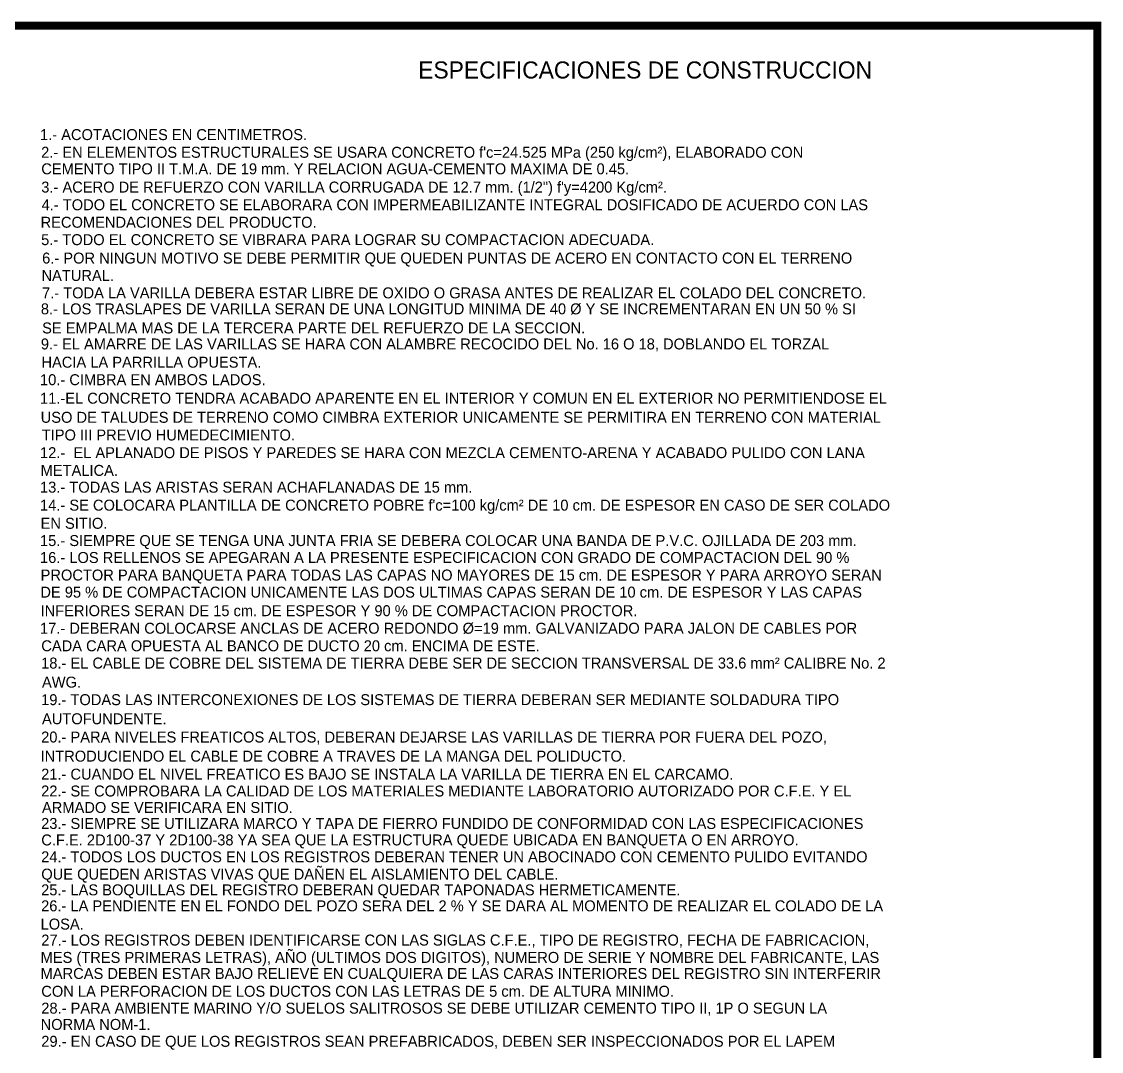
# Model space of a CAD drawing. Header units: centimetres. Extents: x 899 to 420531, y -3090 to 1299.
# Drawn here: x 11053 to 12397, y -1819 to -538 of the extents above; entities that cross this region are included whole.
import ezdxf

# ---------------------------------------------------------------- set-up
doc = ezdxf.new("R2010")
doc.units = ezdxf.units.CM
doc.header["$LTSCALE"] = 10
doc.header["$MEASUREMENT"] = 0
for name, color, linetype in [('CABLES Y VARILLAS', 7, 'CONTINUOUS'), ('DIM', 7, 'CONTINUOUS'), ('MARCO', 7, 'CONTINUOUS'), ('TEXTOS', 7, 'CONTINUOUS')]:
    doc.layers.add(name, color=color, linetype=linetype)
doc.styles.get("Standard").update_dxf_attribs({"font": ''})
doc.styles.get('Standard').set_extended_font_data('Zurich Ex BT')

# ---------------------------------------------------------------- blocks, each defined once
blk = doc.blocks.new('Marco-Reg')
at = {"layer": 'MARCO', "linetype": 'Continuous', "const_width": 10.19138869004976}
blk.add_lwpolyline([(12391.4845252621, -3085.065296483201), (12391.4845252621, -542.6777964832254), (8462.340207080324, -542.6777964832254), (8462.340207080324, -3085.065296483199)], close=True, dxfattribs=at)

msp = doc.modelspace()

# ---------------------------------------------------------------- block references
at = {"layer": 'DIM'}
msp.add_blockref('Marco-Reg', (0, 0), dxfattribs=at)

# ---------------------------------------------------------------- texts
at = {"layer": 'CABLES Y VARILLAS'}
for s, p in [('1.- ACOTACIONES EN CENTIMETROS.', (11075.50945100071, -684.9755712904002)), ("2.- EN ELEMENTOS ESTRUCTURALES SE USARA CONCRETO f'c=24.525 MPa (250 kg/cm²), ELABORADO CON ", (11076.90758157889, -706.9656457300634)), ('CEMENTO TIPO II T.M.A. DE 19 mm. Y RELACION AGUA-CEMENTO MAXIMA DE 0.45.', (11077.09991700168, -727.5729940023534)), ('3.- ACERO DE REFUERZO CON VARILLA CORRUGADA DE 12.7 mm. (1/2") f\'y=4200 Kg/cm².', (11077.08512196943, -750.2680393737814)), ('4.- TODO EL CONCRETO SE ELABORARA CON IMPERMEABILIZANTE INTEGRAL DOSIFICADO DE ACUERDO CON LAS ', (11077.48458784859, -772.2581138133887)), ('RECOMENDACIONES DEL PRODUCTO.', (11076.24180511303, -794.0276972856655)), ('5.- TODO EL CONCRETO SE VIBRARA PARA LOGRAR SU COMPACTACION ADECUADA.', (11076.8927865462, -815.6748023772625)), ('6.- POR NINGUN MOTIVO SE DEBE PERMITIR QUE QUEDEN PUNTAS DE ACERO EN CONTACTO CON EL TERRENO ', (11078.14844519093, -838.5816831674488)), ('NATURAL.', (11077.33471839946, -860.2369548020952)), ('7.- TODA LA VARILLA DEBERA ESTAR LIBRE DE OXIDO O GRASA ANTES DE REALIZAR EL COLADO DEL CONCRETO.', (11078.03008493027, -881.8840598936922)), ('8.- LOS TRASLAPES DE VARILLA SERAN DE UNA LONGITUD MINIMA DE 40 Ø Y SE INCREMENTARAN EN UN 50 % SI ', (11076.55797918996, -901.7782876087003)), ('SE EMPALMA MAS DE LA TERCERA PARTE DEL REFUERZO DE LA SECCION.', (11078.10406009329, -925.529405967889)), ('9.- EL AMARRE DE LAS VARILLAS SE HARA CON ALAMBRE RECOCIDO DEL No. 16 O 18, DOBLANDO EL TORZAL ', (11076.55797918996, -945.4236336828981)), ('HACIA LA PARRILLA OPUESTA.', (11077.29033330183, -968.126828679844)), ('10.- CIMBRA EN AMBOS LADOS.', (11075.50945100071, -989.8882456090714)), ('11.-EL CONCRETO TENDRA ACABADO APARENTE EN EL INTERIOR Y COMUN EN EL EXTERIOR NO PERMITIENDOSE EL ', (11075.50945100071, -1012.926243410978)), ('USO DE TALUDES DE TERRENO COMO CIMBRA EXTERIOR UNICAMENTE SE PERMITIRA EN TERRENO CON MATERIAL ', (11076.34537034099, -1036.677361770223)), ('TIPO III PREVIO HUMEDECIMIENTO.', (11077.69171830497, -1058.67560275288)), ('12.-  EL APLANADO DE PISOS Y PAREDES SE HARA CON MEZCLA CEMENTO-ARENA Y ACABADO PULIDO CON LANA ', (11075.50945100071, -1080.66567719243)), ('METALICA.', (11076.25660014572, -1102.702033399336)), ('13.- TODAS LAS ARISTAS SERAN ACHAFLANADAS DE 15 mm.', (11075.50945100071, -1123.592018450328)), ("14.- SE COLOCARA PLANTILLA DE CONCRETO POBRE f'c=100 kg/cm² DE 10 cm. DE ESPESOR EN CASO DE SER COLADO ", (11075.50945100071, -1145.958145275811)), ('EN SITIO.', (11076.24180511303, -1168.551014864594)), ('15.- SIEMPRE QUE SE TENGA UNA JUNTA FRIA SE DEBERA COLOCAR UNA BANDA DE P.V.C. OJILLADA DE 203 mm.', (11075.50945100071, -1190.026643740924)), ('16.- LOS RELLENOS SE APEGARAN A LA PRESENTE ESPECIFICACION CON GRADO DE COMPACTACION DEL 90 % ', (11075.50945100071, -1211.079120226451)), ('PROCTOR PARA BANQUETA PARA TODAS LAS CAPAS NO MAYORES DE 15 cm. DE ESPESOR Y PARA ARROYO SERAN ', (11076.24180511303, -1232.92491722964)), ('DE 95 % DE COMPACTACION UNICAMENTE LAS DOS ULTIMAS CAPAS SERAN DE 10 cm. DE ESPESOR Y LAS CAPAS ', (11075.95310709963, -1254.161022902896)), ('INFERIORES SERAN DE 15 cm. DE ESPESOR Y 90 % DE COMPACTACION PROCTOR.', (11076.19002249927, -1277.283400778763)), ('17.- DEBERAN COLOCARSE ANCLAS DE ACERO REDONDO Ø=19 mm. GALVANIZADO PARA JALON DE CABLES POR ', (11075.50945100071, -1299.082949849771)), ('CADA CARA OPUESTA AL BANCO DE DUCTO 20 cm. ENCIMA DE ESTE.', (11077.09991700168, -1320.92874685296)), ('18.- EL CABLE DE COBRE DEL SISTEMA DE TIERRA DEBE SER DE SECCION TRANSVERSAL DE 33.6 mm² CALIBRE No. 2 ', (11076.90758157889, -1342.396704425273)), ('AWG.', (11077.95063137466, -1366.147822784462)), ('19.- TODAS LAS INTERCONEXIONES DE LOS SISTEMAS DE TIERRA DEBERAN SER MEDIANTE SOLDADURA TIPO ', (11076.90758157889, -1387.947354937939)), ('AUTOFUNDENTE.', (11077.95063137466, -1411.698473297184)), ('20.- PARA NIVELES FREATICOS ALTOS, DEBERAN DEJARSE LAS VARILLAS DE TIERRA POR FUERA DEL POZO, ', (11076.90758157889, -1434.450683046193)), ('INTRODUCIENDO EL CABLE DE COBRE A TRAVES DE LA MANGA DEL POLIDUCTO.', (11076.19002249927, -1458.201801405381)), ('21.- CUANDO EL NIVEL FREATICO ES BAJO SE INSTALA LA VARILLA DE TIERRA EN EL CARCAMO.', (11076.90758157889, -1480.591975735517)), ('22.- SE COMPROBARA LA CALIDAD DE LOS MATERIALES MEDIANTE LABORATORIO AUTORIZADO POR C.F.E. Y EL ', (11076.90758157889, -1501.572242037075)), ('ARMADO SE VERIFICARA EN SITIO.', (11077.95063137466, -1522.065261554204)), ('23.- SIEMPRE SE UTILIZARA MARCO Y TAPA DE FIERRO FUNDIDO DE CONFORMIDAD CON LAS ESPECIFICACIONES ', (11076.90758157889, -1541.959489269212)), ('C.F.E. 2D100-37 Y 2D100-38 YA SEA QUE LA ESTRUCTURA QUEDE UBICADA EN BANQUETA O EN ARROYO.', (11077.09991700168, -1562.452542621515)), ('24.- TODOS LOS DUCTOS EN LOS REGISTROS DEBERAN TENER UN ABOCINADO CON CEMENTO PULIDO EVITANDO ', (11076.90758157889, -1583.432792005542)), ('QUE QUEDEN ARISTAS VIVAS QUE DAÑEN EL AISLAMIENTO DEL CABLE.', (11077.11471203482, -1605.011833191633)), ('25.- LAS BOQUILLAS DEL REGISTRO DEBERAN QUEDAR TAPONADAS HERMETICAMENTE.', (11076.90758157889, -1624.563091558688)), ('26.- LA PENDIENTE EN EL FONDO DEL POZO SERA DEL 2 % Y SE DARA AL MOMENTO DE REALIZAR EL COLADO DE LA ', (11076.90758157889, -1644.457319273696)), ('LOSA.', (11076.24180511303, -1667.122415963923)), ('27.- LOS REGISTROS DEBEN IDENTIFICARSE CON LAS SIGLAS C.F.E., TIPO DE REGISTRO, FECHA DE FABRICACION, ', (11077.08512196943, -1687.016643678931)), ('MES (TRES PRIMERAS LETRAS), AÑO (ULTIMOS DOS DIGITOS), NUMERO DE SERIE Y NOMBRE DEL FABRICANTE, LAS ', (11076.25660014572, -1708.595701782609)), ('MARCAS DEBEN ESTAR BAJO RELIEVE EN CUALQUIERA DE LAS CARAS INTERIORES DEL REGISTRO SIN INTERFERIR ', (11076.25660014572, -1728.574292654104)), ('CON LA PERFORACION DE LOS DUCTOS CON LAS LETRAS DE 5 cm. DE ALTURA MINIMO.', (11077.09991700168, -1750.724960698584)), ('28.- PARA AMBIENTE MARINO Y/O SUELOS SALITROSOS SE DEBE UTILIZAR CEMENTO TIPO II, 1P O SEGUN LA ', (11077.08512196943, -1771.705210082667)), ('NORMA NOM-1.', (11076.28619021111, -1791.969622842066)), ('29.- EN CASO DE QUE LOS REGISTROS SEAN PREFABRICADOS, DEBEN SER INSPECCIONADOS POR EL LAPEM ', (11077.08512196943, -1812.949872226036))]:
    msp.add_text(s, height=13.63917064819966, dxfattribs=at).set_placement(p)
at = {"layer": 'TEXTOS'}
msp.add_text('ESPECIFICACIONES DE CONSTRUCCION', height=21.23593703018728, dxfattribs=at).set_placement((11546.27179048758, -608.3622711177895))

doc.saveas('drawing.dxf')
